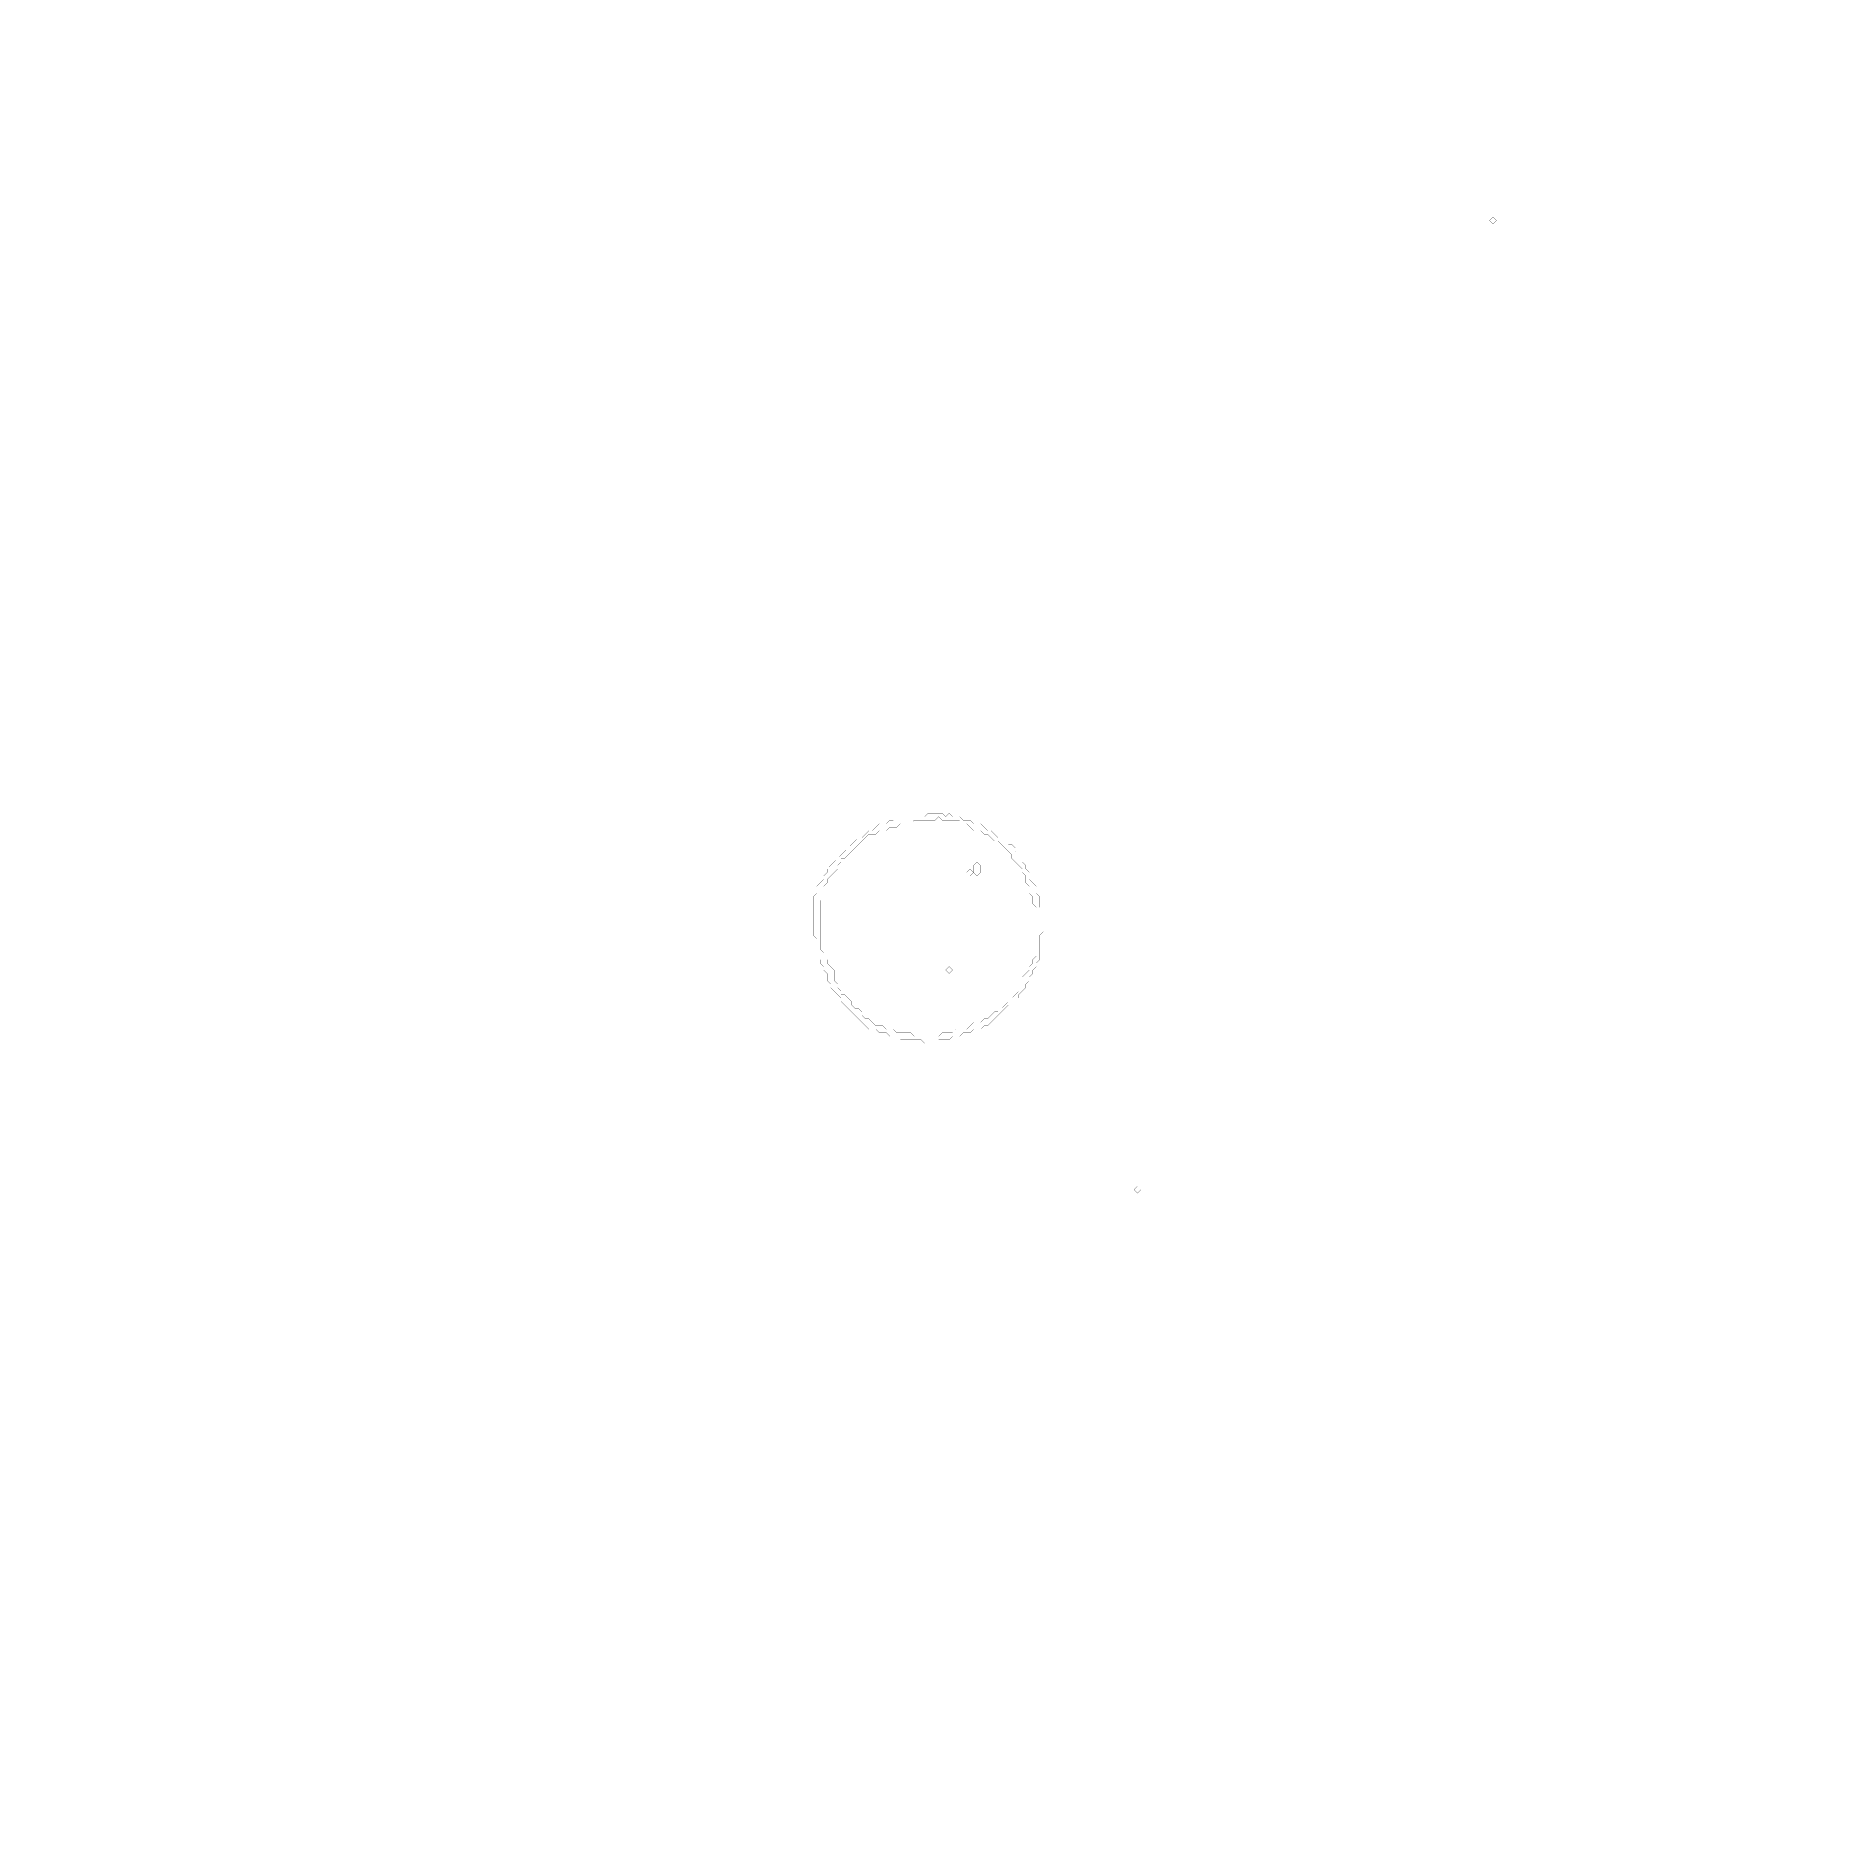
# Model space of a CAD drawing. Header units: metres. Extents: x 0 to 5042, y -5042 to 0.
import ezdxf

# ---------------------------------------------------------------- set-up
doc = ezdxf.new("R2010")
doc.units = ezdxf.units.M
doc.layers.add('conductor', color=1, linetype='Continuous')
doc.layers.add('substrate', color=5, linetype='Continuous')

msp = doc.modelspace()

# ---------------------------------------------------------------- linework, layer by layer
at = {"layer": 'conductor', "const_width": 0.5}
for points in [[(2555.6, -2210.2), (2545.7, -2220.1), (2535.9, -2220.1), (2526, -2220.1), (2516.1, -2220.1), (2506.3, -2220.1), (2496.4, -2220.1), (2486.5, -2220.1), (2476.7, -2230), (2466.8, -2230), (2456.9, -2230), (2447.1, -2230), (2437.2, -2239.9), (2427.3, -2239.9), (2417.5, -2239.9), (2407.6, -2249.7), (2397.7, -2249.7), (2387.9, -2249.7), (2378, -2259.6), (2368.1, -2259.6), (2358.3, -2259.6), (2348.4, -2269.5), (2338.5, -2279.3), (2328.7, -2289.2), (2318.8, -2299.1), (2308.9, -2308.9), (2299.1, -2318.8), (2289.2, -2328.7), (2279.3, -2328.7), (2279.3, -2338.5), (2269.5, -2348.4), (2269.5, -2358.3), (2259.6, -2368.1), (2249.7, -2378), (2239.9, -2387.9), (2239.9, -2397.7), (2230, -2407.6), (2230, -2417.5), (2230, -2427.3), (2230, -2437.2), (2220.1, -2447.1), (2220.1, -2456.9), (2220.1, -2466.8), (2220.1, -2476.7), (2220.1, -2486.5), (2220.1, -2496.4), (2220.1, -2506.3), (2220.1, -2516.1), (2220.1, -2526), (2220.1, -2535.9), (2220.1, -2545.7), (2220.1, -2555.6), (2220.1, -2565.5), (2220.1, -2575.3), (2220.1, -2585.2), (2230, -2595.1), (2230, -2604.9), (2239.9, -2614.8), (2239.9, -2624.7), (2249.7, -2634.5), (2259.6, -2644.4), (2259.6, -2654.3), (2259.6, -2664.1), (2259.6, -2674), (2269.5, -2683.9), (2269.5, -2693.7), (2279.3, -2703.6), (2279.3, -2713.5), (2289.2, -2713.5), (2299.1, -2723.3), (2308.9, -2733.2), (2308.9, -2743.1), (2318.8, -2752.9), (2328.7, -2752.9), (2338.5, -2762.8), (2338.5, -2772.7), (2348.4, -2782.5), (2358.3, -2782.5), (2368.1, -2792.4), (2378, -2802.3), (2387.9, -2802.3), (2397.7, -2802.3), (2407.6, -2812.1), (2417.5, -2812.1), (2427.3, -2812.1), (2437.2, -2822), (2447.1, -2822), (2456.9, -2822), (2466.8, -2822), (2476.7, -2822), (2486.5, -2831.9), (2496.4, -2831.9), (2506.3, -2831.9), (2516.1, -2831.9), (2526, -2831.9), (2535.9, -2831.9), (2545.7, -2831.9), (2555.6, -2831.9), (2565.5, -2822), (2575.3, -2822), (2585.2, -2822), (2595.1, -2822), (2604.9, -2812.1), (2614.8, -2812.1), (2624.7, -2812.1), (2634.5, -2812.1), (2644.4, -2802.3), (2654.3, -2792.4), (2664.1, -2792.4), (2674, -2792.4), (2683.9, -2782.5), (2693.7, -2782.5), (2703.6, -2772.7), (2713.5, -2762.8), (2723.3, -2762.8), (2733.2, -2752.9), (2743.1, -2743.1), (2752.9, -2733.2), (2762.8, -2723.3), (2772.7, -2713.5), (2782.5, -2703.6), (2792.4, -2693.7), (2792.4, -2683.9), (2792.4, -2674), (2792.4, -2664.1), (2802.3, -2654.3), (2812.1, -2644.4), (2812.1, -2634.5), (2822, -2624.7), (2822, -2614.8), (2831.9, -2604.9), (2831.9, -2595.1), (2831.9, -2585.2), (2831.9, -2575.3), (2831.9, -2565.5), (2831.9, -2555.6), (2831.9, -2545.7), (2831.9, -2535.9), (2831.9, -2526), (2831.9, -2516.1), (2831.9, -2506.3), (2831.9, -2496.4), (2831.9, -2486.5), (2831.9, -2476.7), (2831.9, -2466.8), (2822, -2456.9), (2822, -2447.1), (2822, -2437.2), (2812.1, -2427.3), (2812.1, -2417.5), (2812.1, -2407.6), (2802.3, -2397.7), (2802.3, -2387.9), (2802.3, -2378), (2792.4, -2368.1), (2792.4, -2358.3), (2782.5, -2348.4), (2772.7, -2338.5), (2762.8, -2328.7), (2762.8, -2318.8), (2752.9, -2308.9), (2743.1, -2299.1), (2733.2, -2289.2), (2723.3, -2279.3), (2713.5, -2279.3), (2703.6, -2269.5), (2693.7, -2259.6), (2683.9, -2259.6), (2674, -2249.7), (2664.1, -2249.7), (2654.3, -2249.7), (2644.4, -2239.9), (2634.5, -2230), (2624.7, -2230), (2614.8, -2220.1), (2604.9, -2220.1), (2595.1, -2220.1), (2585.2, -2220.1), (2575.3, -2220.1), (2565.5, -2220.1)], [(2634.5, -2368.1), (2644.4, -2358.3), (2654.3, -2368.1), (2644.4, -2378)], [(2654.3, -2348.4), (2664.1, -2338.5), (2674, -2348.4), (2674, -2358.3), (2674, -2368.1), (2664.1, -2378), (2654.3, -2368.1), (2654.3, -2358.3)], [(2575.3, -2644.4), (2585.2, -2634.5), (2595.1, -2644.4), (2585.2, -2654.3)]]:
    msp.add_lwpolyline(points, close=True, dxfattribs=at)
at = {"layer": 'substrate', "const_width": 0.5}
for points in [[(0, 0), (0, -9.9), (0, -19.7), (0, -29.6), (0, -39.5), (0, -49.3), (0, -59.2), (0, -69.1), (0, -78.9), (0, -88.8), (0, -98.7), (0, -108.5), (0, -118.4), (0, -128.3), (0, -138.1), (0, -148), (0, -157.9), (0, -167.7), (0, -177.6), (0, -187.5), (0, -197.3), (0, -207.2), (0, -217.1), (0, -226.9), (0, -236.8), (0, -246.7), (0, -256.5), (0, -266.4), (0, -276.3), (0, -286.1), (0, -296), (0, -305.9), (0, -315.8), (0, -325.6), (0, -335.5), (0, -345.4), (0, -355.2), (0, -365.1), (0, -375), (0, -384.8), (0, -394.7), (0, -404.6), (0, -414.4), (0, -424.3), (0, -434.2), (0, -444), (0, -453.9), (0, -463.8), (0, -473.6), (0, -483.5), (0, -493.4), (0, -503.2), (0, -513.1), (0, -523), (0, -532.8), (0, -542.7), (0, -552.6), (0, -562.4), (0, -572.3), (0, -582.2), (0, -592), (0, -601.9), (0, -611.8), (0, -621.6), (0, -631.5), (0, -641.4), (0, -651.2), (0, -661.1), (0, -671), (0, -680.8), (0, -690.7), (0, -700.6), (0, -710.4), (0, -720.3), (0, -730.2), (0, -740), (0, -749.9), (0, -759.8), (0, -769.6), (0, -779.5), (0, -789.4), (0, -799.2), (0, -809.1), (0, -819), (0, -828.8), (0, -838.7), (0, -848.6), (0, -858.4), (0, -868.3), (0, -878.2), (0, -888), (0, -897.9), (0, -907.8), (0, -917.6), (0, -927.5), (0, -937.4), (0, -947.2), (0, -957.1), (0, -967), (0, -976.9), (0, -986.7), (0, -996.6), (0, -1006.5), (0, -1016.3), (0, -1026.2), (0, -1036.1), (0, -1045.9), (0, -1055.8), (0, -1065.7), (0, -1075.5), (0, -1085.4), (0, -1095.3), (0, -1105.1), (0, -1115), (0, -1124.9), (0, -1134.7), (0, -1144.6), (0, -1154.5), (0, -1164.3), (0, -1174.2), (0, -1184.1), (0, -1193.9), (0, -1203.8), (0, -1213.7), (0, -1223.5), (0, -1233.4), (0, -1243.3), (0, -1253.1), (0, -1263), (0, -1272.9), (0, -1282.7), (0, -1292.6), (0, -1302.5), (0, -1312.3), (0, -1322.2), (0, -1332.1), (0, -1341.9), (0, -1351.8), (0, -1361.7), (0, -1371.5), (0, -1381.4), (0, -1391.3), (0, -1401.1), (0, -1411), (0, -1420.9), (0, -1430.7), (0, -1440.6), (0, -1450.5), (0, -1460.3), (0, -1470.2), (0, -1480.1), (0, -1489.9), (0, -1499.8), (0, -1509.7), (0, -1519.5), (0, -1529.4), (0, -1539.3), (0, -1549.1), (0, -1559), (0, -1568.9), (0, -1578.8), (0, -1588.6), (0, -1598.5), (0, -1608.4), (0, -1618.2), (0, -1628.1), (0, -1638), (0, -1647.8), (0, -1657.7), (0, -1667.6), (0, -1677.4), (0, -1687.3), (0, -1697.2), (0, -1707), (0, -1716.9), (0, -1726.8), (0, -1736.6), (0, -1746.5), (0, -1756.4), (0, -1766.2), (0, -1776.1), (0, -1786), (0, -1795.8), (0, -1805.7), (0, -1815.6), (0, -1825.4), (0, -1835.3), (0, -1845.2), (0, -1855), (0, -1864.9), (0, -1874.8), (0, -1884.6), (0, -1894.5), (0, -1904.4), (0, -1914.2), (0, -1924.1), (0, -1934), (0, -1943.8), (0, -1953.7), (0, -1963.6), (0, -1973.4), (0, -1983.3), (0, -1993.2), (0, -2003), (0, -2012.9), (0, -2022.8), (0, -2032.6), (0, -2042.5), (0, -2052.4), (0, -2062.2), (0, -2072.1), (0, -2082), (0, -2091.8), (0, -2101.7), (0, -2111.6), (0, -2121.4), (0, -2131.3), (0, -2141.2), (0, -2151), (0, -2160.9), (0, -2170.8), (0, -2180.6), (0, -2190.5), (0, -2200.4), (0, -2210.2), (0, -2220.1), (0, -2230), (0, -2239.9), (0, -2249.7), (0, -2259.6), (0, -2269.5), (0, -2279.3), (0, -2289.2), (0, -2299.1), (0, -2308.9), (0, -2318.8), (0, -2328.7), (0, -2338.5), (0, -2348.4), (0, -2358.3), (0, -2368.1), (0, -2378), (0, -2387.9), (0, -2397.7), (0, -2407.6), (0, -2417.5), (0, -2427.3), (0, -2437.2), (0, -2447.1), (0, -2456.9), (0, -2466.8), (0, -2476.7), (0, -2486.5), (0, -2496.4), (0, -2506.3), (0, -2516.1), (0, -2526), (0, -2535.9), (0, -2545.7), (0, -2555.6), (0, -2565.5), (0, -2575.3), (0, -2585.2), (0, -2595.1), (0, -2604.9), (0, -2614.8), (0, -2624.7), (0, -2634.5), (0, -2644.4), (0, -2654.3), (0, -2664.1), (0, -2674), (0, -2683.9), (0, -2693.7), (0, -2703.6), (0, -2713.5), (0, -2723.3), (0, -2733.2), (0, -2743.1), (0, -2752.9), (0, -2762.8), (0, -2772.7), (0, -2782.5), (0, -2792.4), (0, -2802.3), (0, -2812.1), (0, -2822), (0, -2831.9), (0, -2841.8), (0, -2851.6), (0, -2861.5), (0, -2871.4), (0, -2881.2), (0, -2891.1), (0, -2901), (0, -2910.8), (0, -2920.7), (0, -2930.6), (0, -2940.4), (0, -2950.3), (0, -2960.2), (0, -2970), (0, -2979.9), (0, -2989.8), (0, -2999.6), (0, -3009.5), (0, -3019.4), (0, -3029.2), (0, -3039.1), (0, -3049), (0, -3058.8), (0, -3068.7), (0, -3078.6), (0, -3088.4), (0, -3098.3), (0, -3108.2), (0, -3118), (0, -3127.9), (0, -3137.8), (0, -3147.6), (0, -3157.5), (0, -3167.4), (0, -3177.2), (0, -3187.1), (0, -3197), (0, -3206.8), (0, -3216.7), (0, -3226.6), (0, -3236.4), (0, -3246.3), (0, -3256.2), (0, -3266), (0, -3275.9), (0, -3285.8), (0, -3295.6), (0, -3305.5), (0, -3315.4), (0, -3325.2), (0, -3335.1), (0, -3345), (0, -3354.8), (0, -3364.7), (0, -3374.6), (0, -3384.4), (0, -3394.3), (0, -3404.2), (0, -3414), (0, -3423.9), (0, -3433.8), (0, -3443.6), (0, -3453.5), (0, -3463.4), (0, -3473.2), (0, -3483.1), (0, -3493), (0, -3502.9), (0, -3512.7), (0, -3522.6), (0, -3532.5), (0, -3542.3), (0, -3552.2), (0, -3562.1), (0, -3571.9), (0, -3581.8), (0, -3591.7), (0, -3601.5), (0, -3611.4), (0, -3621.3), (0, -3631.1), (0, -3641), (0, -3650.9), (0, -3660.7), (0, -3670.6), (0, -3680.5), (0, -3690.3), (0, -3700.2), (0, -3710.1), (0, -3719.9), (0, -3729.8), (0, -3739.7), (0, -3749.5), (0, -3759.4), (0, -3769.3), (0, -3779.1), (0, -3789), (0, -3798.9), (0, -3808.7), (0, -3818.6), (0, -3828.5), (0, -3838.3), (0, -3848.2), (0, -3858.1), (0, -3867.9), (0, -3877.8), (0, -3887.7), (0, -3897.5), (0, -3907.4), (0, -3917.3), (0, -3927.1), (0, -3937), (0, -3946.9), (0, -3956.7), (0, -3966.6), (0, -3976.5), (0, -3986.3), (0, -3996.2), (0, -4006.1), (0, -4015.9), (0, -4025.8), (0, -4035.7), (0, -4045.5), (0, -4055.4), (0, -4065.3), (0, -4075.1), (0, -4085), (0, -4094.9), (0, -4104.8), (0, -4114.6), (0, -4124.5), (0, -4134.4), (0, -4144.2), (0, -4154.1), (0, -4164), (0, -4173.8), (0, -4183.7), (0, -4193.6), (0, -4203.4), (0, -4213.3), (0, -4223.2), (0, -4233), (0, -4242.9), (0, -4252.8), (0, -4262.6), (0, -4272.5), (0, -4282.4), (0, -4292.2), (0, -4302.1), (0, -4312), (0, -4321.8), (0, -4331.7), (0, -4341.6), (0, -4351.4), (0, -4361.3), (0, -4371.2), (0, -4381), (0, -4390.9), (0, -4400.8), (0, -4410.6), (0, -4420.5), (0, -4430.4), (0, -4440.2), (0, -4450.1), (0, -4460), (0, -4469.8), (0, -4479.7), (0, -4489.6), (0, -4499.4), (0, -4509.3), (0, -4519.2), (0, -4529), (0, -4538.9), (0, -4548.8), (0, -4558.6), (0, -4568.5), (0, -4578.4), (0, -4588.2), (0, -4598.1), (0, -4608), (0, -4617.8), (0, -4627.7), (0, -4637.6), (0, -4647.4), (0, -4657.3), (0, -4667.2), (0, -4677), (0, -4686.9), (0, -4696.8), (0, -4706.6), (0, -4716.5), (0, -4726.4), (0, -4736.2), (0, -4746.1), (0, -4756), (0, -4765.9), (0, -4775.7), (0, -4785.6), (0, -4795.5), (0, -4805.3), (0, -4815.2), (0, -4825.1), (0, -4834.9), (0, -4844.8), (0, -4854.7), (0, -4864.5), (0, -4874.4), (0, -4884.3), (0, -4894.1), (0, -4904), (0, -4913.9), (0, -4923.7), (0, -4933.6), (0, -4943.5), (0, -4953.3), (0, -4963.2), (0, -4973.1), (0, -4982.9), (0, -4992.8), (0, -5002.7), (0, -5012.5), (0, -5022.4), (0, -5032.3), (0, -5042.1), (9.9, -5042.1), (19.7, -5042.1), (29.6, -5042.1), (39.5, -5042.1), (49.3, -5042.1), (59.2, -5042.1), (69.1, -5042.1), (78.9, -5042.1), (88.8, -5042.1), (98.7, -5042.1), (108.5, -5042.1), (118.4, -5042.1), (128.3, -5042.1), (138.1, -5042.1), (148, -5042.1), (157.9, -5042.1), (167.7, -5042.1), (177.6, -5042.1), (187.5, -5042.1), (197.3, -5042.1), (207.2, -5042.1), (217.1, -5042.1), (226.9, -5042.1), (236.8, -5042.1), (246.7, -5042.1), (256.5, -5042.1), (266.4, -5042.1), (276.3, -5042.1), (286.1, -5042.1), (296, -5042.1), (305.9, -5042.1), (315.8, -5042.1), (325.6, -5042.1), (335.5, -5042.1), (345.4, -5042.1), (355.2, -5042.1), (365.1, -5042.1), (375, -5042.1), (384.8, -5042.1), (394.7, -5042.1), (404.6, -5042.1), (414.4, -5042.1), (424.3, -5042.1), (434.2, -5042.1), (444, -5042.1), (453.9, -5042.1), (463.8, -5042.1), (473.6, -5042.1), (483.5, -5042.1), (493.4, -5042.1), (503.2, -5042.1), (513.1, -5042.1), (523, -5042.1), (532.8, -5042.1), (542.7, -5042.1), (552.6, -5042.1), (562.4, -5042.1), (572.3, -5042.1), (582.2, -5042.1), (592, -5042.1), (601.9, -5042.1), (611.8, -5042.1), (621.6, -5042.1), (631.5, -5042.1), (641.4, -5042.1), (651.2, -5042.1), (661.1, -5042.1), (671, -5042.1), (680.8, -5042.1), (690.7, -5042.1), (700.6, -5042.1), (710.4, -5042.1), (720.3, -5042.1), (730.2, -5042.1), (740, -5042.1), (749.9, -5042.1), (759.8, -5042.1), (769.6, -5042.1), (779.5, -5042.1), (789.4, -5042.1), (799.2, -5042.1), (809.1, -5042.1), (819, -5042.1), (828.8, -5042.1), (838.7, -5042.1), (848.6, -5042.1), (858.4, -5042.1), (868.3, -5042.1), (878.2, -5042.1), (888, -5042.1), (897.9, -5042.1), (907.8, -5042.1), (917.6, -5042.1), (927.5, -5042.1), (937.4, -5042.1), (947.2, -5042.1), (957.1, -5042.1), (967, -5042.1), (976.9, -5042.1), (986.7, -5042.1), (996.6, -5042.1), (1006.5, -5042.1), (1016.3, -5042.1), (1026.2, -5042.1), (1036.1, -5042.1), (1045.9, -5042.1), (1055.8, -5042.1), (1065.7, -5042.1), (1075.5, -5042.1), (1085.4, -5042.1), (1095.3, -5042.1), (1105.1, -5042.1), (1115, -5042.1), (1124.9, -5042.1), (1134.7, -5042.1), (1144.6, -5042.1), (1154.5, -5042.1), (1164.3, -5042.1), (1174.2, -5042.1), (1184.1, -5042.1), (1193.9, -5042.1), (1203.8, -5042.1), (1213.7, -5042.1), (1223.5, -5042.1), (1233.4, -5042.1), (1243.3, -5042.1), (1253.1, -5042.1), (1263, -5042.1), (1272.9, -5042.1), (1282.7, -5042.1), (1292.6, -5042.1), (1302.5, -5042.1), (1312.3, -5042.1), (1322.2, -5042.1), (1332.1, -5042.1), (1341.9, -5042.1), (1351.8, -5042.1), (1361.7, -5042.1), (1371.5, -5042.1), (1381.4, -5042.1), (1391.3, -5042.1), (1401.1, -5042.1), (1411, -5042.1), (1420.9, -5042.1), (1430.7, -5042.1), (1440.6, -5042.1), (1450.5, -5042.1), (1460.3, -5042.1), (1470.2, -5042.1), (1480.1, -5042.1), (1489.9, -5042.1), (1499.8, -5042.1), (1509.7, -5042.1), (1519.5, -5042.1), (1529.4, -5042.1), (1539.3, -5042.1), (1549.1, -5042.1), (1559, -5042.1), (1568.9, -5042.1), (1578.8, -5042.1), (1588.6, -5042.1), (1598.5, -5042.1), (1608.4, -5042.1), (1618.2, -5042.1), (1628.1, -5042.1), (1638, -5042.1), (1647.8, -5042.1), (1657.7, -5042.1), (1667.6, -5042.1), (1677.4, -5042.1), (1687.3, -5042.1), (1697.2, -5042.1), (1707, -5042.1), (1716.9, -5042.1), (1726.8, -5042.1), (1736.6, -5042.1), (1746.5, -5042.1), (1756.4, -5042.1), (1766.2, -5042.1), (1776.1, -5042.1), (1786, -5042.1), (1795.8, -5042.1), (1805.7, -5042.1), (1815.6, -5042.1), (1825.4, -5042.1), (1835.3, -5042.1), (1845.2, -5042.1), (1855, -5042.1), (1864.9, -5042.1), (1874.8, -5042.1), (1884.6, -5042.1), (1894.5, -5042.1), (1904.4, -5042.1), (1914.2, -5042.1), (1924.1, -5042.1), (1934, -5042.1), (1943.8, -5042.1), (1953.7, -5042.1), (1963.6, -5042.1), (1973.4, -5042.1), (1983.3, -5042.1), (1993.2, -5042.1), (2003, -5042.1), (2012.9, -5042.1), (2022.8, -5042.1), (2032.6, -5042.1), (2042.5, -5042.1), (2052.4, -5042.1), (2062.2, -5042.1), (2072.1, -5042.1), (2082, -5042.1), (2091.8, -5042.1), (2101.7, -5042.1), (2111.6, -5042.1), (2121.4, -5042.1), (2131.3, -5042.1), (2141.2, -5042.1), (2151, -5042.1), (2160.9, -5042.1), (2170.8, -5042.1), (2180.6, -5042.1), (2190.5, -5042.1), (2200.4, -5042.1), (2210.2, -5042.1), (2220.1, -5042.1), (2230, -5042.1), (2239.9, -5042.1), (2249.7, -5042.1), (2259.6, -5042.1), (2269.5, -5042.1), (2279.3, -5042.1), (2289.2, -5042.1), (2299.1, -5042.1), (2308.9, -5042.1), (2318.8, -5042.1), (2328.7, -5042.1), (2338.5, -5042.1), (2348.4, -5042.1), (2358.3, -5042.1), (2368.1, -5042.1), (2378, -5042.1), (2387.9, -5042.1), (2397.7, -5042.1), (2407.6, -5042.1), (2417.5, -5042.1), (2427.3, -5042.1), (2437.2, -5042.1), (2447.1, -5042.1), (2456.9, -5042.1), (2466.8, -5042.1), (2476.7, -5042.1), (2486.5, -5042.1), (2496.4, -5042.1), (2506.3, -5042.1), (2516.1, -5042.1), (2526, -5042.1), (2535.9, -5042.1), (2545.7, -5042.1), (2555.6, -5042.1), (2565.5, -5042.1), (2575.3, -5042.1), (2585.2, -5042.1), (2595.1, -5042.1), (2604.9, -5042.1), (2614.8, -5042.1), (2624.7, -5042.1), (2634.5, -5042.1), (2644.4, -5042.1), (2654.3, -5042.1), (2664.1, -5042.1), (2674, -5042.1), (2683.9, -5042.1), (2693.7, -5042.1), (2703.6, -5042.1), (2713.5, -5042.1), (2723.3, -5042.1), (2733.2, -5042.1), (2743.1, -5042.1), (2752.9, -5042.1), (2762.8, -5042.1), (2772.7, -5042.1), (2782.5, -5042.1), (2792.4, -5042.1), (2802.3, -5042.1), (2812.1, -5042.1), (2822, -5042.1), (2831.9, -5042.1), (2841.8, -5042.1), (2851.6, -5042.1), (2861.5, -5042.1), (2871.4, -5042.1), (2881.2, -5042.1), (2891.1, -5042.1), (2901, -5042.1), (2910.8, -5042.1), (2920.7, -5042.1), (2930.6, -5042.1), (2940.4, -5042.1), (2950.3, -5042.1), (2960.2, -5042.1), (2970, -5042.1), (2979.9, -5042.1), (2989.8, -5042.1), (2999.6, -5042.1), (3009.5, -5042.1), (3019.4, -5042.1), (3029.2, -5042.1), (3039.1, -5042.1), (3049, -5042.1), (3058.8, -5042.1), (3068.7, -5042.1), (3078.6, -5042.1), (3088.4, -5042.1), (3098.3, -5042.1), (3108.2, -5042.1), (3118, -5042.1), (3127.9, -5042.1), (3137.8, -5042.1), (3147.6, -5042.1), (3157.5, -5042.1), (3167.4, -5042.1), (3177.2, -5042.1), (3187.1, -5042.1), (3197, -5042.1), (3206.8, -5042.1), (3216.7, -5042.1), (3226.6, -5042.1), (3236.4, -5042.1), (3246.3, -5042.1), (3256.2, -5042.1), (3266, -5042.1), (3275.9, -5042.1), (3285.8, -5042.1), (3295.6, -5042.1), (3305.5, -5042.1), (3315.4, -5042.1), (3325.2, -5042.1), (3335.1, -5042.1), (3345, -5042.1), (3354.8, -5042.1), (3364.7, -5042.1), (3374.6, -5042.1), (3384.4, -5042.1), (3394.3, -5042.1), (3404.2, -5042.1), (3414, -5042.1), (3423.9, -5042.1), (3433.8, -5042.1), (3443.6, -5042.1), (3453.5, -5042.1), (3463.4, -5042.1), (3473.2, -5042.1), (3483.1, -5042.1), (3493, -5042.1), (3502.9, -5042.1), (3512.7, -5042.1), (3522.6, -5042.1), (3532.5, -5042.1), (3542.3, -5042.1), (3552.2, -5042.1), (3562.1, -5042.1), (3571.9, -5042.1), (3581.8, -5042.1), (3591.7, -5042.1), (3601.5, -5042.1), (3611.4, -5042.1), (3621.3, -5042.1), (3631.1, -5042.1), (3641, -5042.1), (3650.9, -5042.1), (3660.7, -5042.1), (3670.6, -5042.1), (3680.5, -5042.1), (3690.3, -5042.1), (3700.2, -5042.1), (3710.1, -5042.1), (3719.9, -5042.1), (3729.8, -5042.1), (3739.7, -5042.1), (3749.5, -5042.1), (3759.4, -5042.1), (3769.3, -5042.1), (3779.1, -5042.1), (3789, -5042.1), (3798.9, -5042.1), (3808.7, -5042.1), (3818.6, -5042.1), (3828.5, -5042.1), (3838.3, -5042.1), (3848.2, -5042.1), (3858.1, -5042.1), (3867.9, -5042.1), (3877.8, -5042.1), (3887.7, -5042.1), (3897.5, -5042.1), (3907.4, -5042.1), (3917.3, -5042.1), (3927.1, -5042.1), (3937, -5042.1), (3946.9, -5042.1), (3956.7, -5042.1), (3966.6, -5042.1), (3976.5, -5042.1), (3986.3, -5042.1), (3996.2, -5042.1), (4006.1, -5042.1), (4015.9, -5042.1), (4025.8, -5042.1), (4035.7, -5042.1), (4045.5, -5042.1), (4055.4, -5042.1), (4065.3, -5042.1), (4075.1, -5042.1), (4085, -5042.1), (4094.9, -5042.1), (4104.8, -5042.1), (4114.6, -5042.1), (4124.5, -5042.1), (4134.4, -5042.1), (4144.2, -5042.1), (4154.1, -5042.1), (4164, -5042.1), (4173.8, -5042.1), (4183.7, -5042.1), (4193.6, -5042.1), (4203.4, -5042.1), (4213.3, -5042.1), (4223.2, -5042.1), (4233, -5042.1), (4242.9, -5042.1), (4252.8, -5042.1), (4262.6, -5042.1), (4272.5, -5042.1), (4282.4, -5042.1), (4292.2, -5042.1), (4302.1, -5042.1), (4312, -5042.1), (4321.8, -5042.1), (4331.7, -5042.1), (4341.6, -5042.1), (4351.4, -5042.1), (4361.3, -5042.1), (4371.2, -5042.1), (4381, -5042.1), (4390.9, -5042.1), (4400.8, -5042.1), (4410.6, -5042.1), (4420.5, -5042.1), (4430.4, -5042.1), (4440.2, -5042.1), (4450.1, -5042.1), (4460, -5042.1), (4469.8, -5042.1), (4479.7, -5042.1), (4489.6, -5042.1), (4499.4, -5042.1), (4509.3, -5042.1), (4519.2, -5042.1), (4529, -5042.1), (4538.9, -5042.1), (4548.8, -5042.1), (4558.6, -5042.1), (4568.5, -5042.1), (4578.4, -5042.1), (4588.2, -5042.1), (4598.1, -5042.1), (4608, -5042.1), (4617.8, -5042.1), (4627.7, -5042.1), (4637.6, -5042.1), (4647.4, -5042.1), (4657.3, -5042.1), (4667.2, -5042.1), (4677, -5042.1), (4686.9, -5042.1), (4696.8, -5042.1), (4706.6, -5042.1), (4716.5, -5042.1), (4726.4, -5042.1), (4736.2, -5042.1), (4746.1, -5042.1), (4756, -5042.1), (4765.9, -5042.1), (4775.7, -5042.1), (4785.6, -5042.1), (4795.5, -5042.1), (4805.3, -5042.1), (4815.2, -5042.1), (4825.1, -5042.1), (4834.9, -5042.1), (4844.8, -5042.1), (4854.7, -5042.1), (4864.5, -5042.1), (4874.4, -5042.1), (4884.3, -5042.1), (4894.1, -5042.1), (4904, -5042.1), (4913.9, -5042.1), (4923.7, -5042.1), (4933.6, -5042.1), (4943.5, -5042.1), (4953.3, -5042.1), (4963.2, -5042.1), (4973.1, -5042.1), (4982.9, -5042.1), (4992.8, -5042.1), (5002.7, -5042.1), (5012.5, -5042.1), (5022.4, -5042.1), (5032.3, -5042.1), (5042.1, -5042.1), (5042.1, -5032.3), (5042.1, -5022.4), (5042.1, -5012.5), (5042.1, -5002.7), (5042.1, -4992.8), (5042.1, -4982.9), (5042.1, -4973.1), (5042.1, -4963.2), (5042.1, -4953.3), (5042.1, -4943.5), (5042.1, -4933.6), (5042.1, -4923.7), (5042.1, -4913.9), (5042.1, -4904), (5042.1, -4894.1), (5042.1, -4884.3), (5042.1, -4874.4), (5042.1, -4864.5), (5042.1, -4854.7), (5042.1, -4844.8), (5042.1, -4834.9), (5042.1, -4825.1), (5042.1, -4815.2), (5042.1, -4805.3), (5042.1, -4795.5), (5042.1, -4785.6), (5042.1, -4775.7), (5042.1, -4765.9), (5042.1, -4756), (5042.1, -4746.1), (5042.1, -4736.2), (5042.1, -4726.4), (5042.1, -4716.5), (5042.1, -4706.6), (5042.1, -4696.8), (5042.1, -4686.9), (5042.1, -4677), (5042.1, -4667.2), (5042.1, -4657.3), (5042.1, -4647.4), (5042.1, -4637.6), (5042.1, -4627.7), (5042.1, -4617.8), (5042.1, -4608), (5042.1, -4598.1), (5042.1, -4588.2), (5042.1, -4578.4), (5042.1, -4568.5), (5042.1, -4558.6), (5042.1, -4548.8), (5042.1, -4538.9), (5042.1, -4529), (5042.1, -4519.2), (5042.1, -4509.3), (5042.1, -4499.4), (5042.1, -4489.6), (5042.1, -4479.7), (5042.1, -4469.8), (5042.1, -4460), (5042.1, -4450.1), (5042.1, -4440.2), (5042.1, -4430.4), (5042.1, -4420.5), (5042.1, -4410.6), (5042.1, -4400.8), (5042.1, -4390.9), (5042.1, -4381), (5042.1, -4371.2), (5042.1, -4361.3), (5042.1, -4351.4), (5042.1, -4341.6), (5042.1, -4331.7), (5042.1, -4321.8), (5042.1, -4312), (5042.1, -4302.1), (5042.1, -4292.2), (5042.1, -4282.4), (5042.1, -4272.5), (5042.1, -4262.6), (5042.1, -4252.8), (5042.1, -4242.9), (5042.1, -4233), (5042.1, -4223.2), (5042.1, -4213.3), (5042.1, -4203.4), (5042.1, -4193.6), (5042.1, -4183.7), (5042.1, -4173.8), (5042.1, -4164), (5042.1, -4154.1), (5042.1, -4144.2), (5042.1, -4134.4), (5042.1, -4124.5), (5042.1, -4114.6), (5042.1, -4104.8), (5042.1, -4094.9), (5042.1, -4085), (5042.1, -4075.1), (5042.1, -4065.3), (5042.1, -4055.4), (5042.1, -4045.5), (5042.1, -4035.7), (5042.1, -4025.8), (5042.1, -4015.9), (5042.1, -4006.1), (5042.1, -3996.2), (5042.1, -3986.3), (5042.1, -3976.5), (5042.1, -3966.6), (5042.1, -3956.7), (5042.1, -3946.9), (5042.1, -3937), (5042.1, -3927.1), (5042.1, -3917.3), (5042.1, -3907.4), (5042.1, -3897.5), (5042.1, -3887.7), (5042.1, -3877.8), (5042.1, -3867.9), (5042.1, -3858.1), (5042.1, -3848.2), (5042.1, -3838.3), (5042.1, -3828.5), (5042.1, -3818.6), (5042.1, -3808.7), (5042.1, -3798.9), (5042.1, -3789), (5042.1, -3779.1), (5042.1, -3769.3), (5042.1, -3759.4), (5042.1, -3749.5), (5042.1, -3739.7), (5042.1, -3729.8), (5042.1, -3719.9), (5042.1, -3710.1), (5042.1, -3700.2), (5042.1, -3690.3), (5042.1, -3680.5), (5042.1, -3670.6), (5042.1, -3660.7), (5042.1, -3650.9), (5042.1, -3641), (5042.1, -3631.1), (5042.1, -3621.3), (5042.1, -3611.4), (5042.1, -3601.5), (5042.1, -3591.7), (5042.1, -3581.8), (5042.1, -3571.9), (5042.1, -3562.1), (5042.1, -3552.2), (5042.1, -3542.3), (5042.1, -3532.5), (5042.1, -3522.6), (5042.1, -3512.7), (5042.1, -3502.9), (5042.1, -3493), (5042.1, -3483.1), (5042.1, -3473.2), (5042.1, -3463.4), (5042.1, -3453.5), (5042.1, -3443.6), (5042.1, -3433.8), (5042.1, -3423.9), (5042.1, -3414), (5042.1, -3404.2), (5042.1, -3394.3), (5042.1, -3384.4), (5042.1, -3374.6), (5042.1, -3364.7), (5042.1, -3354.8), (5042.1, -3345), (5042.1, -3335.1), (5042.1, -3325.2), (5042.1, -3315.4), (5042.1, -3305.5), (5042.1, -3295.6), (5042.1, -3285.8), (5042.1, -3275.9), (5042.1, -3266), (5042.1, -3256.2), (5042.1, -3246.3), (5042.1, -3236.4), (5042.1, -3226.6), (5042.1, -3216.7), (5042.1, -3206.8), (5042.1, -3197), (5042.1, -3187.1), (5042.1, -3177.2), (5042.1, -3167.4), (5042.1, -3157.5), (5042.1, -3147.6), (5042.1, -3137.8), (5042.1, -3127.9), (5042.1, -3118), (5042.1, -3108.2), (5042.1, -3098.3), (5042.1, -3088.4), (5042.1, -3078.6), (5042.1, -3068.7), (5042.1, -3058.8), (5042.1, -3049), (5042.1, -3039.1), (5042.1, -3029.2), (5042.1, -3019.4), (5042.1, -3009.5), (5042.1, -2999.6), (5042.1, -2989.8), (5042.1, -2979.9), (5042.1, -2970), (5042.1, -2960.2), (5042.1, -2950.3), (5042.1, -2940.4), (5042.1, -2930.6), (5042.1, -2920.7), (5042.1, -2910.8), (5042.1, -2901), (5042.1, -2891.1), (5042.1, -2881.2), (5042.1, -2871.4), (5042.1, -2861.5), (5042.1, -2851.6), (5042.1, -2841.8), (5042.1, -2831.9), (5042.1, -2822), (5042.1, -2812.1), (5042.1, -2802.3), (5042.1, -2792.4), (5042.1, -2782.5), (5042.1, -2772.7), (5042.1, -2762.8), (5042.1, -2752.9), (5042.1, -2743.1), (5042.1, -2733.2), (5042.1, -2723.3), (5042.1, -2713.5), (5042.1, -2703.6), (5042.1, -2693.7), (5042.1, -2683.9), (5042.1, -2674), (5042.1, -2664.1), (5042.1, -2654.3), (5042.1, -2644.4), (5042.1, -2634.5), (5042.1, -2624.7), (5042.1, -2614.8), (5042.1, -2604.9), (5042.1, -2595.1), (5042.1, -2585.2), (5042.1, -2575.3), (5042.1, -2565.5), (5042.1, -2555.6), (5042.1, -2545.7), (5042.1, -2535.9), (5042.1, -2526), (5042.1, -2516.1), (5042.1, -2506.3), (5042.1, -2496.4), (5042.1, -2486.5), (5042.1, -2476.7), (5042.1, -2466.8), (5042.1, -2456.9), (5042.1, -2447.1), (5042.1, -2437.2), (5042.1, -2427.3), (5042.1, -2417.5), (5042.1, -2407.6), (5042.1, -2397.7), (5042.1, -2387.9), (5042.1, -2378), (5042.1, -2368.1), (5042.1, -2358.3), (5042.1, -2348.4), (5042.1, -2338.5), (5042.1, -2328.7), (5042.1, -2318.8), (5042.1, -2308.9), (5042.1, -2299.1), (5042.1, -2289.2), (5042.1, -2279.3), (5042.1, -2269.5), (5042.1, -2259.6), (5042.1, -2249.7), (5042.1, -2239.9), (5042.1, -2230), (5042.1, -2220.1), (5042.1, -2210.2), (5042.1, -2200.4), (5042.1, -2190.5), (5042.1, -2180.6), (5042.1, -2170.8), (5042.1, -2160.9), (5042.1, -2151), (5042.1, -2141.2), (5042.1, -2131.3), (5042.1, -2121.4), (5042.1, -2111.6), (5042.1, -2101.7), (5042.1, -2091.8), (5042.1, -2082), (5042.1, -2072.1), (5042.1, -2062.2), (5042.1, -2052.4), (5042.1, -2042.5), (5042.1, -2032.6), (5042.1, -2022.8), (5042.1, -2012.9), (5042.1, -2003), (5042.1, -1993.2), (5042.1, -1983.3), (5042.1, -1973.4), (5042.1, -1963.6), (5042.1, -1953.7), (5042.1, -1943.8), (5042.1, -1934), (5042.1, -1924.1), (5042.1, -1914.2), (5042.1, -1904.4), (5042.1, -1894.5), (5042.1, -1884.6), (5042.1, -1874.8), (5042.1, -1864.9), (5042.1, -1855), (5042.1, -1845.2), (5042.1, -1835.3), (5042.1, -1825.4), (5042.1, -1815.6), (5042.1, -1805.7), (5042.1, -1795.8), (5042.1, -1786), (5042.1, -1776.1), (5042.1, -1766.2), (5042.1, -1756.4), (5042.1, -1746.5), (5042.1, -1736.6), (5042.1, -1726.8), (5042.1, -1716.9), (5042.1, -1707), (5042.1, -1697.2), (5042.1, -1687.3), (5042.1, -1677.4), (5042.1, -1667.6), (5042.1, -1657.7), (5042.1, -1647.8), (5042.1, -1638), (5042.1, -1628.1), (5042.1, -1618.2), (5042.1, -1608.4), (5042.1, -1598.5), (5042.1, -1588.6), (5042.1, -1578.8), (5042.1, -1568.9), (5042.1, -1559), (5042.1, -1549.1), (5042.1, -1539.3), (5042.1, -1529.4), (5042.1, -1519.5), (5042.1, -1509.7), (5042.1, -1499.8), (5042.1, -1489.9), (5042.1, -1480.1), (5042.1, -1470.2), (5042.1, -1460.3), (5042.1, -1450.5), (5042.1, -1440.6), (5042.1, -1430.7), (5042.1, -1420.9), (5042.1, -1411), (5042.1, -1401.1), (5042.1, -1391.3), (5042.1, -1381.4), (5042.1, -1371.5), (5042.1, -1361.7), (5042.1, -1351.8), (5042.1, -1341.9), (5042.1, -1332.1), (5042.1, -1322.2), (5042.1, -1312.3), (5042.1, -1302.5), (5042.1, -1292.6), (5042.1, -1282.7), (5042.1, -1272.9), (5042.1, -1263), (5042.1, -1253.1), (5042.1, -1243.3), (5042.1, -1233.4), (5042.1, -1223.5), (5042.1, -1213.7), (5042.1, -1203.8), (5042.1, -1193.9), (5042.1, -1184.1), (5042.1, -1174.2), (5042.1, -1164.3), (5042.1, -1154.5), (5042.1, -1144.6), (5042.1, -1134.7), (5042.1, -1124.9), (5042.1, -1115), (5042.1, -1105.1), (5042.1, -1095.3), (5042.1, -1085.4), (5042.1, -1075.5), (5042.1, -1065.7), (5042.1, -1055.8), (5042.1, -1045.9), (5042.1, -1036.1), (5042.1, -1026.2), (5042.1, -1016.3), (5042.1, -1006.5), (5042.1, -996.6), (5042.1, -986.7), (5042.1, -976.9), (5042.1, -967), (5042.1, -957.1), (5042.1, -947.2), (5042.1, -937.4), (5042.1, -927.5), (5042.1, -917.6), (5042.1, -907.8), (5042.1, -897.9), (5042.1, -888), (5042.1, -878.2), (5042.1, -868.3), (5042.1, -858.4), (5042.1, -848.6), (5042.1, -838.7), (5042.1, -828.8), (5042.1, -819), (5042.1, -809.1), (5042.1, -799.2), (5042.1, -789.4), (5042.1, -779.5), (5042.1, -769.6), (5042.1, -759.8), (5042.1, -749.9), (5042.1, -740), (5042.1, -730.2), (5042.1, -720.3), (5042.1, -710.4), (5042.1, -700.6), (5042.1, -690.7), (5042.1, -680.8), (5042.1, -671), (5042.1, -661.1), (5042.1, -651.2), (5042.1, -641.4), (5042.1, -631.5), (5042.1, -621.6), (5042.1, -611.8), (5042.1, -601.9), (5042.1, -592), (5042.1, -582.2), (5042.1, -572.3), (5042.1, -562.4), (5042.1, -552.6), (5042.1, -542.7), (5042.1, -532.8), (5042.1, -523), (5042.1, -513.1), (5042.1, -503.2), (5042.1, -493.4), (5042.1, -483.5), (5042.1, -473.6), (5042.1, -463.8), (5042.1, -453.9), (5042.1, -444), (5042.1, -434.2), (5042.1, -424.3), (5042.1, -414.4), (5042.1, -404.6), (5042.1, -394.7), (5042.1, -384.8), (5042.1, -375), (5042.1, -365.1), (5042.1, -355.2), (5042.1, -345.4), (5042.1, -335.5), (5042.1, -325.6), (5042.1, -315.8), (5042.1, -305.9), (5042.1, -296), (5042.1, -286.1), (5042.1, -276.3), (5042.1, -266.4), (5042.1, -256.5), (5042.1, -246.7), (5042.1, -236.8), (5042.1, -226.9), (5042.1, -217.1), (5042.1, -207.2), (5042.1, -197.3), (5042.1, -187.5), (5042.1, -177.6), (5042.1, -167.7), (5042.1, -157.9), (5042.1, -148), (5042.1, -138.1), (5042.1, -128.3), (5042.1, -118.4), (5042.1, -108.5), (5042.1, -98.7), (5042.1, -88.8), (5042.1, -78.9), (5042.1, -69.1), (5042.1, -59.2), (5042.1, -49.3), (5042.1, -39.5), (5042.1, -29.6), (5042.1, -19.7), (5042.1, -9.9), (5042.1, 0), (5032.3, 0), (5022.4, 0), (5012.5, 0), (5002.7, 0), (4992.8, 0), (4982.9, 0), (4973.1, 0), (4963.2, 0), (4953.3, 0), (4943.5, 0), (4933.6, 0), (4923.7, 0), (4913.9, 0), (4904, 0), (4894.1, 0), (4884.3, 0), (4874.4, 0), (4864.5, 0), (4854.7, 0), (4844.8, 0), (4834.9, 0), (4825.1, 0), (4815.2, 0), (4805.3, 0), (4795.5, 0), (4785.6, 0), (4775.7, 0), (4765.9, 0), (4756, 0), (4746.1, 0), (4736.2, 0), (4726.4, 0), (4716.5, 0), (4706.6, 0), (4696.8, 0), (4686.9, 0), (4677, 0), (4667.2, 0), (4657.3, 0), (4647.4, 0), (4637.6, 0), (4627.7, 0), (4617.8, 0), (4608, 0), (4598.1, 0), (4588.2, 0), (4578.4, 0), (4568.5, 0), (4558.6, 0), (4548.8, 0), (4538.9, 0), (4529, 0), (4519.2, 0), (4509.3, 0), (4499.4, 0), (4489.6, 0), (4479.7, 0), (4469.8, 0), (4460, 0), (4450.1, 0), (4440.2, 0), (4430.4, 0), (4420.5, 0), (4410.6, 0), (4400.8, 0), (4390.9, 0), (4381, 0), (4371.2, 0), (4361.3, 0), (4351.4, 0), (4341.6, 0), (4331.7, 0), (4321.8, 0), (4312, 0), (4302.1, 0), (4292.2, 0), (4282.4, 0), (4272.5, 0), (4262.6, 0), (4252.8, 0), (4242.9, 0), (4233, 0), (4223.2, 0), (4213.3, 0), (4203.4, 0), (4193.6, 0), (4183.7, 0), (4173.8, 0), (4164, 0), (4154.1, 0), (4144.2, 0), (4134.4, 0), (4124.5, 0), (4114.6, 0), (4104.8, 0), (4094.9, 0), (4085, 0), (4075.1, 0), (4065.3, 0), (4055.4, 0), (4045.5, 0), (4035.7, 0), (4025.8, 0), (4015.9, 0), (4006.1, 0), (3996.2, 0), (3986.3, 0), (3976.5, 0), (3966.6, 0), (3956.7, 0), (3946.9, 0), (3937, 0), (3927.1, 0), (3917.3, 0), (3907.4, 0), (3897.5, 0), (3887.7, 0), (3877.8, 0), (3867.9, 0), (3858.1, 0), (3848.2, 0), (3838.3, 0), (3828.5, 0), (3818.6, 0), (3808.7, 0), (3798.9, 0), (3789, 0), (3779.1, 0), (3769.3, 0), (3759.4, 0), (3749.5, 0), (3739.7, 0), (3729.8, 0), (3719.9, 0), (3710.1, 0), (3700.2, 0), (3690.3, 0), (3680.5, 0), (3670.6, 0), (3660.7, 0), (3650.9, 0), (3641, 0), (3631.1, 0), (3621.3, 0), (3611.4, 0), (3601.5, 0), (3591.7, 0), (3581.8, 0), (3571.9, 0), (3562.1, 0), (3552.2, 0), (3542.3, 0), (3532.5, 0), (3522.6, 0), (3512.7, 0), (3502.9, 0), (3493, 0), (3483.1, 0), (3473.2, 0), (3463.4, 0), (3453.5, 0), (3443.6, 0), (3433.8, 0), (3423.9, 0), (3414, 0), (3404.2, 0), (3394.3, 0), (3384.4, 0), (3374.6, 0), (3364.7, 0), (3354.8, 0), (3345, 0), (3335.1, 0), (3325.2, 0), (3315.4, 0), (3305.5, 0), (3295.6, 0), (3285.8, 0), (3275.9, 0), (3266, 0), (3256.2, 0), (3246.3, 0), (3236.4, 0), (3226.6, 0), (3216.7, 0), (3206.8, 0), (3197, 0), (3187.1, 0), (3177.2, 0), (3167.4, 0), (3157.5, 0), (3147.6, 0), (3137.8, 0), (3127.9, 0), (3118, 0), (3108.2, 0), (3098.3, 0), (3088.4, 0), (3078.6, 0), (3068.7, 0), (3058.8, 0), (3049, 0), (3039.1, 0), (3029.2, 0), (3019.4, 0), (3009.5, 0), (2999.6, 0), (2989.8, 0), (2979.9, 0), (2970, 0), (2960.2, 0), (2950.3, 0), (2940.4, 0), (2930.6, 0), (2920.7, 0), (2910.8, 0), (2901, 0), (2891.1, 0), (2881.2, 0), (2871.4, 0), (2861.5, 0), (2851.6, 0), (2841.8, 0), (2831.9, 0), (2822, 0), (2812.1, 0), (2802.3, 0), (2792.4, 0), (2782.5, 0), (2772.7, 0), (2762.8, 0), (2752.9, 0), (2743.1, 0), (2733.2, 0), (2723.3, 0), (2713.5, 0), (2703.6, 0), (2693.7, 0), (2683.9, 0), (2674, 0), (2664.1, 0), (2654.3, 0), (2644.4, 0), (2634.5, 0), (2624.7, 0), (2614.8, 0), (2604.9, 0), (2595.1, 0), (2585.2, 0), (2575.3, 0), (2565.5, 0), (2555.6, 0), (2545.7, 0), (2535.9, 0), (2526, 0), (2516.1, 0), (2506.3, 0), (2496.4, 0), (2486.5, 0), (2476.7, 0), (2466.8, 0), (2456.9, 0), (2447.1, 0), (2437.2, 0), (2427.3, 0), (2417.5, 0), (2407.6, 0), (2397.7, 0), (2387.9, 0), (2378, 0), (2368.1, 0), (2358.3, 0), (2348.4, 0), (2338.5, 0), (2328.7, 0), (2318.8, 0), (2308.9, 0), (2299.1, 0), (2289.2, 0), (2279.3, 0), (2269.5, 0), (2259.6, 0), (2249.7, 0), (2239.9, 0), (2230, 0), (2220.1, 0), (2210.2, 0), (2200.4, 0), (2190.5, 0), (2180.6, 0), (2170.8, 0), (2160.9, 0), (2151, 0), (2141.2, 0), (2131.3, 0), (2121.4, 0), (2111.6, 0), (2101.7, 0), (2091.8, 0), (2082, 0), (2072.1, 0), (2062.2, 0), (2052.4, 0), (2042.5, 0), (2032.6, 0), (2022.8, 0), (2012.9, 0), (2003, 0), (1993.2, 0), (1983.3, 0), (1973.4, 0), (1963.6, 0), (1953.7, 0), (1943.8, 0), (1934, 0), (1924.1, 0), (1914.2, 0), (1904.4, 0), (1894.5, 0), (1884.6, 0), (1874.8, 0), (1864.9, 0), (1855, 0), (1845.2, 0), (1835.3, 0), (1825.4, 0), (1815.6, 0), (1805.7, 0), (1795.8, 0), (1786, 0), (1776.1, 0), (1766.2, 0), (1756.4, 0), (1746.5, 0), (1736.6, 0), (1726.8, 0), (1716.9, 0), (1707, 0), (1697.2, 0), (1687.3, 0), (1677.4, 0), (1667.6, 0), (1657.7, 0), (1647.8, 0), (1638, 0), (1628.1, 0), (1618.2, 0), (1608.4, 0), (1598.5, 0), (1588.6, 0), (1578.8, 0), (1568.9, 0), (1559, 0), (1549.1, 0), (1539.3, 0), (1529.4, 0), (1519.5, 0), (1509.7, 0), (1499.8, 0), (1489.9, 0), (1480.1, 0), (1470.2, 0), (1460.3, 0), (1450.5, 0), (1440.6, 0), (1430.7, 0), (1420.9, 0), (1411, 0), (1401.1, 0), (1391.3, 0), (1381.4, 0), (1371.5, 0), (1361.7, 0), (1351.8, 0), (1341.9, 0), (1332.1, 0), (1322.2, 0), (1312.3, 0), (1302.5, 0), (1292.6, 0), (1282.7, 0), (1272.9, 0), (1263, 0), (1253.1, 0), (1243.3, 0), (1233.4, 0), (1223.5, 0), (1213.7, 0), (1203.8, 0), (1193.9, 0), (1184.1, 0), (1174.2, 0), (1164.3, 0), (1154.5, 0), (1144.6, 0), (1134.7, 0), (1124.9, 0), (1115, 0), (1105.1, 0), (1095.3, 0), (1085.4, 0), (1075.5, 0), (1065.7, 0), (1055.8, 0), (1045.9, 0), (1036.1, 0), (1026.2, 0), (1016.3, 0), (1006.5, 0), (996.6, 0), (986.7, 0), (976.9, 0), (967, 0), (957.1, 0), (947.2, 0), (937.4, 0), (927.5, 0), (917.6, 0), (907.8, 0), (897.9, 0), (888, 0), (878.2, 0), (868.3, 0), (858.4, 0), (848.6, 0), (838.7, 0), (828.8, 0), (819, 0), (809.1, 0), (799.2, 0), (789.4, 0), (779.5, 0), (769.6, 0), (759.8, 0), (749.9, 0), (740, 0), (730.2, 0), (720.3, 0), (710.4, 0), (700.6, 0), (690.7, 0), (680.8, 0), (671, 0), (661.1, 0), (651.2, 0), (641.4, 0), (631.5, 0), (621.6, 0), (611.8, 0), (601.9, 0), (592, 0), (582.2, 0), (572.3, 0), (562.4, 0), (552.6, 0), (542.7, 0), (532.8, 0), (523, 0), (513.1, 0), (503.2, 0), (493.4, 0), (483.5, 0), (473.6, 0), (463.8, 0), (453.9, 0), (444, 0), (434.2, 0), (424.3, 0), (414.4, 0), (404.6, 0), (394.7, 0), (384.8, 0), (375, 0), (365.1, 0), (355.2, 0), (345.4, 0), (335.5, 0), (325.6, 0), (315.8, 0), (305.9, 0), (296, 0), (286.1, 0), (276.3, 0), (266.4, 0), (256.5, 0), (246.7, 0), (236.8, 0), (226.9, 0), (217.1, 0), (207.2, 0), (197.3, 0), (187.5, 0), (177.6, 0), (167.7, 0), (157.9, 0), (148, 0), (138.1, 0), (128.3, 0), (118.4, 0), (108.5, 0), (98.7, 0), (88.8, 0), (78.9, 0), (69.1, 0), (59.2, 0), (49.3, 0), (39.5, 0), (29.6, 0), (19.7, 0), (9.9, 0)], [(4114.6, -523), (4124.5, -513.1), (4134.4, -523), (4124.5, -532.8)], [(2516.1, -2210.2), (2526, -2200.4), (2535.9, -2200.4), (2545.7, -2200.4), (2555.6, -2200.4), (2565.5, -2200.4), (2575.3, -2210.2), (2585.2, -2200.4), (2595.1, -2210.2), (2604.9, -2210.2), (2614.8, -2210.2), (2624.7, -2220.1), (2634.5, -2220.1), (2644.4, -2220.1), (2654.3, -2230), (2664.1, -2230), (2674, -2230), (2683.9, -2239.9), (2693.7, -2249.7), (2703.6, -2249.7), (2713.5, -2259.6), (2723.3, -2269.5), (2733.2, -2269.5), (2743.1, -2279.3), (2752.9, -2289.2), (2762.8, -2289.2), (2772.7, -2299.1), (2772.7, -2308.9), (2782.5, -2318.8), (2792.4, -2328.7), (2792.4, -2338.5), (2802.3, -2348.4), (2802.3, -2358.3), (2812.1, -2368.1), (2812.1, -2378), (2812.1, -2387.9), (2822, -2397.7), (2831.9, -2407.6), (2831.9, -2417.5), (2831.9, -2427.3), (2841.8, -2437.2), (2841.8, -2447.1), (2841.8, -2456.9), (2841.8, -2466.8), (2851.6, -2476.7), (2851.6, -2486.5), (2851.6, -2496.4), (2851.6, -2506.3), (2851.6, -2516.1), (2851.6, -2526), (2851.6, -2535.9), (2841.8, -2545.7), (2841.8, -2555.6), (2841.8, -2565.5), (2841.8, -2575.3), (2841.8, -2585.2), (2841.8, -2595.1), (2841.8, -2604.9), (2841.8, -2614.8), (2831.9, -2624.7), (2831.9, -2634.5), (2822, -2644.4), (2822, -2654.3), (2812.1, -2664.1), (2812.1, -2674), (2802.3, -2683.9), (2802.3, -2693.7), (2792.4, -2703.6), (2782.5, -2713.5), (2782.5, -2723.3), (2772.7, -2733.2), (2762.8, -2743.1), (2752.9, -2743.1), (2743.1, -2752.9), (2733.2, -2762.8), (2723.3, -2772.7), (2713.5, -2782.5), (2703.6, -2792.4), (2693.7, -2802.3), (2683.9, -2802.3), (2674, -2812.1), (2664.1, -2812.1), (2654.3, -2812.1), (2644.4, -2822), (2634.5, -2822), (2624.7, -2822), (2614.8, -2831.9), (2604.9, -2831.9), (2595.1, -2831.9), (2585.2, -2841.8), (2575.3, -2841.8), (2565.5, -2841.8), (2555.6, -2841.8), (2545.7, -2851.6), (2535.9, -2851.6), (2526, -2851.6), (2516.1, -2851.6), (2506.3, -2841.8), (2496.4, -2841.8), (2486.5, -2841.8), (2476.7, -2841.8), (2466.8, -2841.8), (2456.9, -2841.8), (2447.1, -2841.8), (2437.2, -2831.9), (2427.3, -2831.9), (2417.5, -2831.9), (2407.6, -2822), (2397.7, -2822), (2387.9, -2822), (2378, -2812.1), (2368.1, -2812.1), (2358.3, -2812.1), (2348.4, -2802.3), (2338.5, -2792.4), (2328.7, -2782.5), (2318.8, -2772.7), (2308.9, -2762.8), (2299.1, -2752.9), (2289.2, -2743.1), (2279.3, -2733.2), (2279.3, -2723.3), (2269.5, -2713.5), (2259.6, -2703.6), (2249.7, -2693.7), (2249.7, -2683.9), (2239.9, -2674), (2239.9, -2664.1), (2239.9, -2654.3), (2230, -2644.4), (2230, -2634.5), (2220.1, -2624.7), (2220.1, -2614.8), (2210.2, -2604.9), (2210.2, -2595.1), (2210.2, -2585.2), (2210.2, -2575.3), (2210.2, -2565.5), (2210.2, -2555.6), (2200.4, -2545.7), (2200.4, -2535.9), (2200.4, -2526), (2200.4, -2516.1), (2200.4, -2506.3), (2200.4, -2496.4), (2200.4, -2486.5), (2200.4, -2476.7), (2200.4, -2466.8), (2200.4, -2456.9), (2200.4, -2447.1), (2200.4, -2437.2), (2210.2, -2427.3), (2210.2, -2417.5), (2210.2, -2407.6), (2220.1, -2397.7), (2230, -2387.9), (2230, -2378), (2239.9, -2368.1), (2239.9, -2358.3), (2249.7, -2348.4), (2259.6, -2338.5), (2269.5, -2328.7), (2279.3, -2318.8), (2289.2, -2308.9), (2299.1, -2299.1), (2308.9, -2289.2), (2318.8, -2279.3), (2328.7, -2269.5), (2338.5, -2269.5), (2348.4, -2259.6), (2358.3, -2249.7), (2368.1, -2249.7), (2378, -2239.9), (2387.9, -2230), (2397.7, -2230), (2407.6, -2230), (2417.5, -2220.1), (2427.3, -2220.1), (2437.2, -2210.2), (2447.1, -2210.2), (2456.9, -2210.2), (2466.8, -2210.2), (2476.7, -2210.2), (2486.5, -2210.2), (2496.4, -2210.2), (2506.3, -2210.2)], [(3108.2, -3266), (3118, -3256.2), (3127.9, -3266), (3118, -3275.9)]]:
    msp.add_lwpolyline(points, close=True, dxfattribs=at)

doc.saveas('drawing.dxf')
